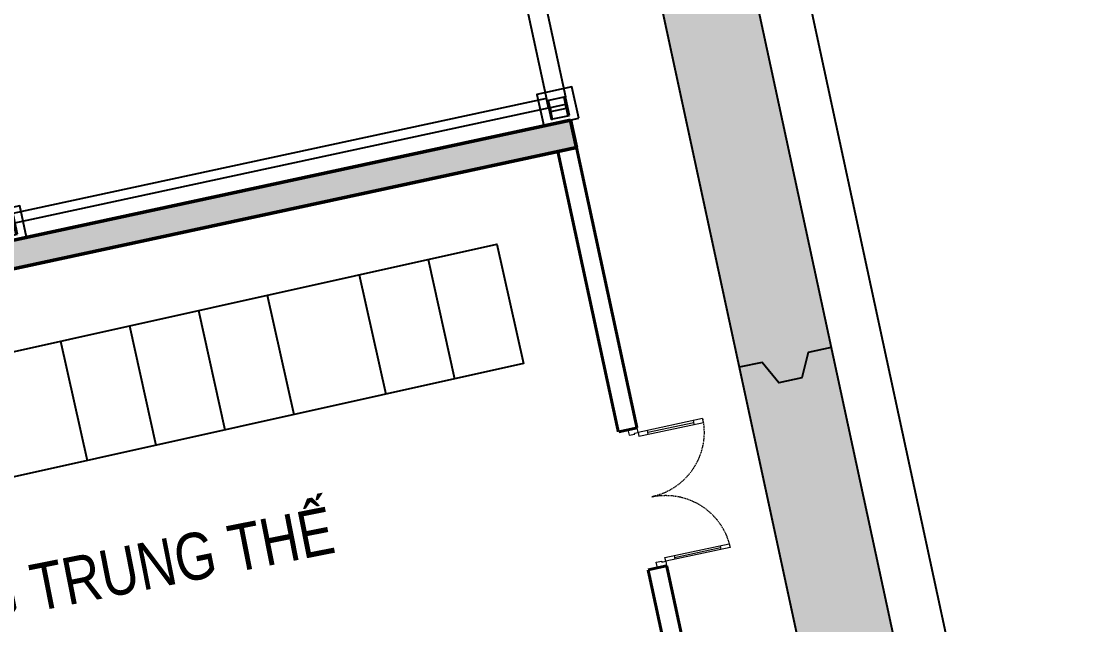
# Model space of a CAD drawing. Header units: millimetres. Extents: x -1534340 to 1713810, y -1348191 to 1114081.
# Drawn here: x 1305069 to 1316317, y -647630 to -641215 of the extents above; entities that cross this region are included whole.
import ezdxf

# ---------------------------------------------------------------- set-up
doc = ezdxf.new("R2010")
doc.units = ezdxf.units.MM
doc.header["$LTSCALE"] = 100
doc.set_wipeout_variables(frame=1)
doc.linetypes.add('HIDDEN2', pattern=[0.1875, 0.125, -0.0625])
doc.linetypes.add('Xref_ST_MBDV Cot vach 30.7.2022$0$DASHDOT', pattern=[1, 0.5, -0.25, 0, -0.25])
for name, color, linetype in [('ccu12-Manh', 8, 'Continuous'), ('KT-Kich thuoc', 9, 'Continuous'), ('SPE-MEP-Electric', 46, 'Continuous'), ('xe cơ khí', 251, 'Continuous'), ('Xref_ST_MBDV Cot vach 30.7.2022$0$Xref_ST_MBDV Cot vach 30.7.2022|Xref_ST_MBDV Cot vach 30.7.2022|Xref_ST_MBDV Cot vach 30.7.2022|Xref_ST_MBDV Cot vach 30.7.2022|A-CORE-OTLN', 2, 'Continuous'), ('Xref_ST_MBDV Cot vach 30.7.2022$0$Xref_ST_MBDV Cot vach 30.7.2022|Xref_ST_MBDV Cot vach 30.7.2022|Xref_ST_MBDV Cot vach 30.7.2022|Xref_ST_MBDV Cot vach 30.7.2022|A-WALL-PATT', 251, 'Continuous'), ('Xref_ST_MBDV Cot vach 30.7.2022$0$Xref_ST_MBDV Cot vach 30.7.2022|Xref_ST_MBDV Cot vach 30.7.2022|Xref_ST_MBDV Cot vach 30.7.2022|Xref_ST_MBDV Cot vach 30.7.2022|ccu12-Thay', 7, 'Continuous'), ('Xref_ST_MBDV Cot vach 30.7.2022$0$Xref_ST_MBDV Cot vach 30.7.2022|Xref_ST_MBDV Cot vach 30.7.2022|Xref_ST_MBDV Cot vach 30.7.2022|Xref_ST_MBDV Cot vach 30.7.2022|Site_plot line', 1, 'Xref_ST_MBDV Cot vach 30.7.2022$0$DASHDOT')]:
    doc.layers.add(name, color=color, linetype=linetype)
for name, color, linetype, lineweight in [('CUA', 37, 'Continuous', 13), ('KT-Chu viet', 255, 'Continuous', 20), ('KT-Net cat', 1, 'Continuous', 40), ('KT-Net cot', 2, 'Continuous', 50), ('KT-Vat lieu', 250, 'Continuous', 9)]:
    doc.layers.add(name, color=color, linetype=linetype, lineweight=lineweight)
doc.styles.add('Arial', font='arial.ttf', dxfattribs={"width": 0.7})

# ---------------------------------------------------------------- blocks, each defined once
blk = doc.blocks.new('Xref_ST_MBDV Cot vach 30.7.2022$0$Tuong Vay01-flat-1')
at = {"layer": 'Xref_ST_MBDV Cot vach 30.7.2022$0$Xref_ST_MBDV Cot vach 30.7.2022|Xref_ST_MBDV Cot vach 30.7.2022|Xref_ST_MBDV Cot vach 30.7.2022|Xref_ST_MBDV Cot vach 30.7.2022|A-WALL-PATT'}
h = blk.add_hatch(dxfattribs=at)
h.set_pattern_fill('ACET-2D-VATLIEU04', color=256, scale=50, pattern_type=2)
h.set_pattern_definition([(50, (-11139561.84, -1407213.45), (-225.902474, 189.5546825), [37.5, -412.5]), (355, (-11139561.84, -1407213.45), (32.127212, 367.215716), [30, -330]), (100.4514, (-11139531.95, -1407216.06), (-341.231527, -62.944187), [31.870095, -350.571056]), (46.1842, (-11139561.84, -1407113.45), (-319.180497, 306.252097), [56.25, -618.75]), (96.6356, (-11139517.37, -1407120.34), (-516.995922, -60.144022), [47.805144, -525.8565]), (351.1842, (-11139561.84, -1407113.45), (84.740774, 546.39543), [45, -495]), (21, (-11139511.84, -1407138.45), (-105.680822, 275.3079534), [37.5, -412.5]), (326, (-11139511.84, -1407138.45), (206.128805, 305.59852), [30, -330]), (71.4514, (-11139486.97, -1407155.22), (-328.963765, 110.380101), [31.870095, -350.571056]), (37.5, (-11139561.84, -1407213.45), (-78.1345294, 101.8269012), [0, -326, 0, -335, 0, -331.25]), (7.5, (-11139561.84, -1407213.45), (-23.2793464, 176.824191), [0, -191, 0, -318.5, 0, -126.25]), (327.5, (-11139673.34, -1407213.45), (71.9444175, 112.9301145), [0, -125, 0, -390, 0, -517.5000003]), (317.5, (-11139723.34, -1407213.45), (158.0205496, 172.449169), [0, -162.5, 0, -259, 0, -367.5]), (45, (-11139561.84, -1407213.45), (-150.260191, 150.260191), []), (45, (-11139561.84, -1407152.2), (-150.260191, 150.260191), [])])
h.paths.add_polyline_path([(-82665, -118500), (-81837, -121132), (-80903, -123728), (-79863, -126284), (-78720, -128795), (-77475, -131258), (-76131, -133667), (-74689, -136020), (-73153, -138312), (-71525, -140539), (-69807, -142699), (-68002, -144786), (-66114, -146798), (-64145, -148731), (-62100, -150582), (-59980, -152349), (-57790, -154027), (-55533, -155614), (-53213, -157109), (-50835, -158507), (-48401, -159807), (-45916, -161007), (-43385, -162104), (-40811, -163097), (-38198, -163985), (-35551, -164765), (-32875, -165436), (-30174, -165998), (-27451, -166448), (-24702, -166789), (-4397, -168938), (36420, -167648), (41836, -160719), (12445, -24368), (8473, -9249), (-4719, -5521), (-10557, -9947), (-34021, -27848), (-39777, -32009), (-41249, -35294), (-45787, -38574), (-49368, -38942), (-57644, -44924), (-59845, -46601), (-61969, -48362), (-64020, -50208), (-65993, -52137), (-67887, -54144), (-69696, -56226), (-71420, -58381), (-73054, -60604), (-74596, -62892), (-76043, -65242), (-77394, -67648), (-78645, -70107), (-79794, -72615), (-80841, -75168), (-81782, -77762), (-82617, -80392), (-83343, -83054), (-83961, -85743), (-84468, -88455), (-84865, -91186), (-85149, -93930), (-85321, -96684), (-85381, -99530), (-85329, -102201), (-85163, -104955), (-84886, -107701), (-84496, -110432), (-83996, -113146), (-83385, -115836)], flags=16)
h.paths.add_polyline_path([(-83625, -118781), (-82785, -121452), (-81837, -124086), (-80781, -126680), (-79621, -129228), (-78358, -131727), (-76994, -134172), (-75531, -136560), (-73973, -138886), (-72320, -141146), (-70577, -143337), (-68746, -145455), (-66829, -147497), (-64832, -149459), (-62755, -151337), (-60604, -153130), (-58382, -154833), (-56092, -156444), (-53738, -157960), (-51324, -159379), (-48854, -160699), (-46333, -161916), (-43764, -163030), (-41151, -164038), (-38500, -164938), (-35814, -165730), (-33098, -166411), (-30357, -166981), (-27595, -167438), (-24816, -167783), (-4434, -169940), (36920, -168633), (42913, -160966), (13418, -24135), (9295, -8442), (-4926, -4424), (-11163, -9151), (-34617, -27045), (-40580, -31355), (-42052, -34640), (-46156, -37607), (-49737, -37975), (-58240, -44121), (-60467, -45819), (-62623, -47605), (-64704, -49479), (-66707, -51435), (-68628, -53472), (-70465, -55586), (-72214, -57772), (-73872, -60029), (-75437, -62350), (-76905, -64734), (-78276, -67176), (-79545, -69672), (-80712, -72217), (-81774, -74808), (-82729, -77440), (-83576, -80109), (-84314, -82810), (-84940, -85539), (-85455, -88291), (-85857, -91062), (-86146, -93847), (-86321, -96642), (-86382, -99529), (-86328, -102241), (-86160, -105036), (-85879, -107821), (-85484, -110593), (-84976, -113347), (-84356, -116078)])
at = {"layer": 'Xref_ST_MBDV Cot vach 30.7.2022$0$Xref_ST_MBDV Cot vach 30.7.2022|Xref_ST_MBDV Cot vach 30.7.2022|Xref_ST_MBDV Cot vach 30.7.2022|Xref_ST_MBDV Cot vach 30.7.2022|A-CORE-OTLN', "color": 6}
for points in [[(36920, -168633), (42913, -160966), (13418, -24135)], [(36420, -167648), (41836, -160719), (12445, -24368)]]:
    blk.add_lwpolyline(points, dxfattribs=at)
at = {"layer": 'Xref_ST_MBDV Cot vach 30.7.2022$0$Xref_ST_MBDV Cot vach 30.7.2022|Xref_ST_MBDV Cot vach 30.7.2022|Xref_ST_MBDV Cot vach 30.7.2022|Xref_ST_MBDV Cot vach 30.7.2022|ccu12-Thay', "ltscale": 10}
blk.add_lwpolyline([(28168, -92563), (27924, -92616), (27854, -92887), (27610, -92940), (27435, -92722), (27191, -92774)], dxfattribs=at)
at = {"layer": 'Xref_ST_MBDV Cot vach 30.7.2022$0$Xref_ST_MBDV Cot vach 30.7.2022|Xref_ST_MBDV Cot vach 30.7.2022|Xref_ST_MBDV Cot vach 30.7.2022|Xref_ST_MBDV Cot vach 30.7.2022|Site_plot line', "ltscale": 5000}
blk.add_line((43505, -161101), (13953, -24007), dxfattribs=at)
blk = doc.blocks.new('*U225')
for p, q in [((674, 1376), (704, 1402)), ((1016, 1011), (689, 1389)), ((1001, 998), (1031, 1024)), ((-324, 513), (-355, 486)), ((-12, 121), (-340, 500)), ((3, 135), (-28, 108))]:
    blk.add_line(p, q)
for points in [[(1097, 949), (1066, 922), (608, 1452), (639, 1478)], [(1200, 906), (1155, 866), (1115, 912), (1123, 918), (1097, 949), (1134, 981)], [(38, 33), (68, 59), (-390, 588), (-420, 562)], [(65, -76), (111, -36), (72, 9), (64, 2), (38, 33), (0, 0)]]:
    blk.add_lwpolyline(points, close=True)
at = {"linetype": 'HIDDEN2'}
for centre, start, end in [((1097, 949), 130.8598, 220.8598), ((38, 33), 40.8598, 130.8597)]:
    blk.add_arc(centre, 700, start, end, dxfattribs=at)
blk = doc.blocks.new('A$C3E721162')
blk.add_wipeout([(0, -43), (0, 276), (1500, 276), (1500, -43)]).dxf.layer = 'KT-Kich thuoc'
at = {"layer": 'KT-Net cat'}
for p, q in [((0, 200), (0, 0)), ((1500, 200), (1500, 0))]:
    blk.add_line(p, q, dxfattribs=at)
at = {"layer": 'CUA', "rotation": 319.1402443640536}
blk.add_blockref('*U225', (0, 200), dxfattribs=at)
blk = doc.blocks.new('A$C0A963C12')
at = {"layer": 'KT-Net cat'}
for points in [[(1539, 51665), (6996, 26346)], [(1343, 51623), (6801, 26304)]]:
    blk.add_lwpolyline(points, dxfattribs=at)
at = {"layer": 'SPE-MEP-Electric', "lineweight": 25, "extrusion": (5.4238e-09, -2.44119e-08, 1), "elevation": 0}
for points in [[(-6870, 48957), (695, 50638), (977, 49369), (-6588, 47688)], [(-37, 50476), (245, 49207)], [(-769, 50313), (-487, 49044)], [(-1745, 50096), (-1463, 48827)], [(-2478, 49933), (-2196, 48664)], [(-3210, 49771), (-2928, 48502)], [(-3942, 49608), (-3660, 48339)]]:
    blk.add_lwpolyline(points, dxfattribs=at)
at = {"layer": 'KT-Kich thuoc', "xscale": -1, "rotation": 282.0567548125132}
blk.add_blockref('A$C3E721162', (2302, 47178, 0), dxfattribs=at)
at = {"layer": 'KT-Net cat'}
blk.add_line((-10883, 48987), (1343, 51623), dxfattribs=at)
blk = doc.blocks.new('cot')
at = {"layer": 'xe cơ khí'}
for points in [[(11052751, 1251358), (11053091, 1251358), (11053091, 1250978), (11052751, 1250978)], [(11052801, 1251268), (11053001, 1251268), (11053001, 1251252), (11052801, 1251252)], [(11052801, 1251268), (11053001, 1251268), (11053001, 1251068), (11052801, 1251068)], [(11052921, 1251252), (11052921, 1251084), (11052881, 1251084), (11052881, 1251252)], [(11052801, 1251084), (11053001, 1251084), (11053001, 1251068), (11052801, 1251068)]]:
    blk.add_lwpolyline(points, close=True, dxfattribs=at)
blk = doc.blocks.new('bbbb5')
at = {"layer": 'xe cơ khí'}
for points in [[(7750, 6290), (12550, 6290), (12550, 6090), (7750, 6090)], [(12625, 6090), (12525, 6090), (12525, 290), (12625, 290)]]:
    blk.add_lwpolyline(points, close=True, dxfattribs=at)
at = {"layer": 'xe cơ khí', "xscale": -1}
for p in [(11065551, -1244978), (11065551, -1250978)]:
    blk.add_blockref('cot', p, dxfattribs=at)
blk = doc.blocks.new('xecokhi B1')
at = {"layer": 'KT-Vat lieu'}
h = blk.add_hatch(dxfattribs=at)
h.set_pattern_fill('BTCT', color=256, scale=40)
h.set_pattern_definition([(50, (0, 0), (286.9041, -25.10085), [30, -330]), (355, (0, 0), (-55.5005, 300.8769), [24, -264]), (100.4514, (23.9, -2.1), (231.40375, 275.7758), [25.4961, -280.4568]), (46.1842, (0, 80), (426.8964, -66.2076), [45, -495]), (96.6356, (35.57, 74.5), (373.865, 389.6471), [38.2441, -420.6852]), (351.1842, (0, 80), (373.8648, 389.6474), [36, -396]), (21, (40, 60), (238.7628, -161.04756), [30, -330]), (326, (40, 60), (97.3261, 290.06), [24, -264]), (71.4514, (59.9, 46.58), (336.08905, 129.0122), [25.4961, -280.4568]), (37.5, (0, 0), (4.86394, 133.15754), [0, -260.8, 0, -268, 0, -265]), (7.5, (0, 0), (105.22781, 157.76468), [0, -152.8, 0, -254.8, 0, -101]), (327.5, (-89.2, 0), (213.52897, -9.02195), [0, -100, 0, -312, 0, -414]), (317.5, (-129.2, 0), (233.27447, 40.042), [0, -130, 0, -207.2, 0, -294]), (45, (0, 0), (-106.06602, 106.06602), []), (45, (70.71, 0), (-106.06602, 106.06602), [])])
h.paths.add_polyline_path([(-11798, 79028), (-11734, 78735), (-30210, 74753), (-30273, 75046)])
at = {"layer": 'KT-Net cot'}
blk.add_lwpolyline([(-11798, 79028), (-11734, 78735), (-30210, 74753), (-30273, 75046)], close=True, dxfattribs=at)
at = {"layer": 'xe cơ khí', "rotation": 282.1642570564219}
blk.add_blockref('bbbb5', (-20644, 90216), dxfattribs=at)
blk = doc.blocks.new('3123')
at = {"layer": 'KT-Kich thuoc'}
blk.add_line((1306012.1, -613871.8), (1321303.8, -684812.7), dxfattribs=at)
blk.add_blockref('Xref_ST_MBDV Cot vach 30.7.2022$0$Tuong Vay01-flat-1', (1285508.2, -552119.2))
blk.add_blockref('A$C0A963C12', (1309429.5, -694223.3), dxfattribs=at)
at = {"layer": 'KT-Net cat'}
blk.add_blockref('xecokhi B1', (1322702.6, -721293.7), dxfattribs=at)
at = {"layer": 'KT-Chu viet', "extrusion": (-0.000405129, 3.09615e-05, 1), "style": 'Arial', "width": 0.8}
blk.add_text('PHÒNG TRUNG THẾ', height=500, rotation=11.15552, dxfattribs=at).set_placement((1303066.3, -647916, -548))

msp = doc.modelspace()

# ---------------------------------------------------------------- block references
at = {"layer": 'ccu12-Manh'}
msp.add_blockref('3123', (0, 0), dxfattribs=at)

doc.saveas('drawing.dxf')
